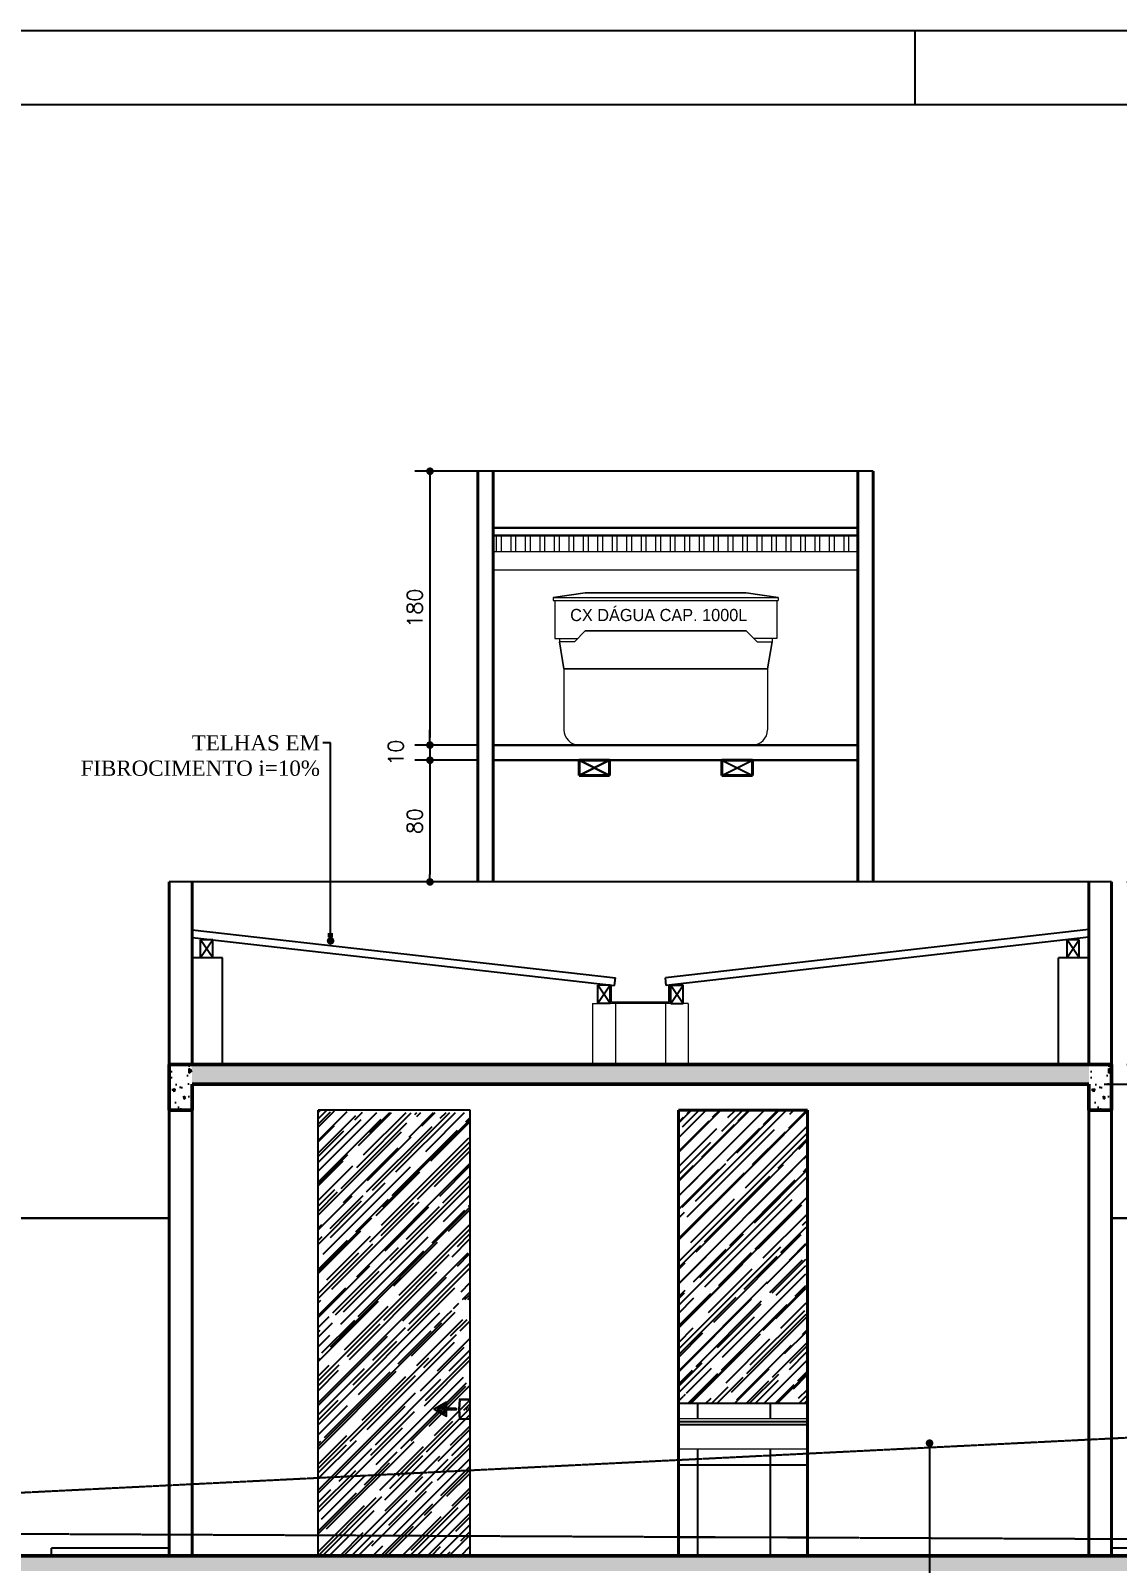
# Model space of a CAD drawing. Header units: inches. Extents: x 580771 to 691655, y 7719261 to 7829530.
# Drawn here: x 690042 to 690757, y 7727494 to 7728501 of the extents above; entities that cross this region are included whole.
import ezdxf
from ezdxf import colors
from ezdxf.entities.mleader import LeaderData, LeaderLine
from ezdxf.math import Vec2, Vec3

# ---------------------------------------------------------------- set-up
doc = ezdxf.new("R2010")
doc.units = ezdxf.units.IN
doc.header["$MEASUREMENT"] = 0
doc.header["$PDMODE"] = 2
doc.linetypes.add('HIDDEN', pattern=[0.375, 0.25, -0.125])
for name, color, linetype, lineweight in [('Fachadas - Varanda', 3, 'Continuous', 30), ('Hachura', 1, 'Continuous', 9), ('Moveis', 1, 'Continuous', 9), ('Parede Baixa', 5, 'Continuous', 50), ('Parede Corte', 4, 'Continuous', 40), ('Pilares Sub-solo', 7, 'Continuous', 70), ('Pisos', 55, 'Continuous', 5), ('Pisos Externos', 15, 'Continuous', 9), ('Portas - Janelas', 2, 'Continuous', 20)]:
    doc.layers.add(name, color=color, linetype=linetype, lineweight=lineweight)
for name, color, linetype in [('Fechamento Varanda', 3, 'Continuous'), ('Grama', 84, 'Continuous'), ('NIVEL', 2, 'Continuous'), ('P02', 2, 'Continuous'), ('Piso', 55, 'Continuous'), ('Piso Lay-out', 19, 'Continuous'), ('Portas-Cotas', 2, 'Continuous'), ('Projeção Janela - Viga', 1, 'HIDDEN'), ('Projeção perfil', 74, 'HIDDEN')]:
    doc.layers.add(name, color=color, linetype=linetype)
doc.styles.add('R80E50', font='romans.shx', dxfattribs={"height": 10})
doc.styles.add('Valéria', font='romantic.ttf', dxfattribs={"height": 10})
doc.dimstyles.new('ARQ50', dxfattribs={"dimscale": 50, "dimtxt": 10, "dimasz": 0.1, "dimexe": 0.2, "dimexo": 0.2, "dimgap": 0.1, "dimtad": 1, "dimdec": 0, "dimzin": 12, "dimdsep": 46, "dimtxsty": 'R80E50', "dimblk1": 'DOT', "dimblk2": 'DOT', "dimsah": 1, "dimcen": 0.4, "dimclrd": 15, "dimclre": 15, "dimclrt": 3, "dimadec": 0, "dimazin": 0, "dimtfac": 1, "dimtdec": 0, "dimtmove": 2, "dimatfit": 3, "dimldrblk": 'DOT', "dimfxl": 0.2, "dimtolj": 1, "dimtzin": 12, "dimarcsym": 0})

# ---------------------------------------------------------------- blocks, each defined once
blk = doc.blocks.new('A0')
at = {"color": 0}
blk.add_lwpolyline([(2.5, 1), (2.5, 83.1), (117.9, 83.1), (117.9, 1)], close=True, dxfattribs=at)
at = {"layer": 'P02'}
blk.add_lwpolyline([(0, 0), (0, 84.1), (118.9, 84.1), (118.9, 0)], close=True, dxfattribs=at)
blk.add_lwpolyline([(100.4, 84.1), (100.4, 83.1)], dxfattribs=at)
blk = doc.blocks.new('_DOT')
at = {"color": 0, "linetype": 'ByBlock'}
blk.add_line((-0.5, 0), (-1, 0), dxfattribs=at)
at = {"color": 0, "linetype": 'ByBlock', "const_width": 0.5}
blk.add_lwpolyline([(-0.25, 0, 1), (0.25, 0, 1)], format="xyb", close=True, dxfattribs=at)
blk = doc.blocks.new('*D248')
at = {"layer": 'Defpoints', "color": 0, "transparency": 16777216}
for p in [(690346.3, 7728211.5), (690304.8, 7728031.5), (690346.3, 7728031.5)]:
    blk.add_point(p, dxfattribs=at)
at = {"layer": 'NIVEL', "color": 15, "lineweight": -2, "transparency": 16777216}
for p, q in [((690336.3, 7728211.5), (690294.8, 7728211.5)), ((690304.8, 7728206.5), (690304.8, 7728036.5)), ((690336.3, 7728031.5), (690294.8, 7728031.5))]:
    blk.add_line(p, q, dxfattribs=at)
at = {"layer": 'NIVEL', "color": 15, "lineweight": -2, "transparency": 16777216, "xscale": 5, "yscale": 5, "zscale": 5}
for p, rotation in [((690304.8, 7728211.5), 90), ((690304.8, 7728031.5), 270)]:
    blk.add_blockref('_DOT', p, dxfattribs=dict(at, rotation=rotation))
at = {"layer": 'NIVEL', "color": 3, "transparency": 16777216, "insert": (690294.8, 7728121.5), "char_height": 10, "attachment_point": 5, "rotation": 90, "style": 'R80E50'}
blk.add_mtext('\\A1;180', dxfattribs=at)
blk = doc.blocks.new('*D249')
at = {"layer": 'Defpoints', "color": 0, "transparency": 16777216}
for p in [(690346.3, 7728031.5), (690304.8, 7728021.5), (690346.3, 7728021.5)]:
    blk.add_point(p, dxfattribs=at)
at = {"layer": 'NIVEL', "color": 15, "lineweight": -2, "transparency": 16777216}
for p, q in [((690304.8, 7728036.5), (690304.8, 7728041.5)), ((690336.3, 7728031.5), (690294.8, 7728031.5)), ((690304.8, 7728031.5), (690304.8, 7728021.5)), ((690336.3, 7728021.5), (690294.8, 7728021.5)), ((690304.8, 7728016.5), (690304.8, 7728011.5))]:
    blk.add_line(p, q, dxfattribs=at)
at = {"layer": 'NIVEL', "color": 15, "lineweight": -2, "transparency": 16777216, "xscale": 5, "yscale": 5, "zscale": 5}
for p, rotation in [((690304.8, 7728031.5), 270), ((690304.8, 7728021.5), 90)]:
    blk.add_blockref('_DOT', p, dxfattribs=dict(at, rotation=rotation))
at = {"layer": 'NIVEL', "color": 3, "transparency": 16777216, "insert": (690282.3, 7728026.5), "char_height": 10, "attachment_point": 5, "rotation": 90, "style": 'R80E50'}
blk.add_mtext('\\A1;10', dxfattribs=at)
blk = doc.blocks.new('*D250')
at = {"layer": 'Defpoints', "color": 0, "transparency": 16777216}
for p in [(690346.3, 7728021.5), (690304.8, 7727941.5), (690346.3, 7727941.5)]:
    blk.add_point(p, dxfattribs=at)
at = {"layer": 'NIVEL', "color": 15, "lineweight": -2, "transparency": 16777216}
for p, q in [((690336.3, 7728021.5), (690294.8, 7728021.5)), ((690304.8, 7728016.5), (690304.8, 7727946.5)), ((690336.3, 7727941.5), (690294.8, 7727941.5))]:
    blk.add_line(p, q, dxfattribs=at)
at = {"layer": 'NIVEL', "color": 15, "lineweight": -2, "transparency": 16777216, "xscale": 5, "yscale": 5, "zscale": 5}
for p, rotation in [((690304.8, 7728021.5), 90), ((690304.8, 7727941.5), 270)]:
    blk.add_blockref('_DOT', p, dxfattribs=dict(at, rotation=rotation))
at = {"layer": 'NIVEL', "color": 3, "transparency": 16777216, "insert": (690294.8, 7727981.5), "char_height": 10, "attachment_point": 5, "rotation": 90, "style": 'R80E50'}
blk.add_mtext('\\A1;80', dxfattribs=at)
blk = doc.blocks.new('*D255')
at = {"layer": 'Defpoints', "color": 0, "transparency": 16777216}
for p in [(690753.3, 7727941.5), (690753.3, 7727821.5), (690806.4, 7727821.5)]:
    blk.add_point(p, dxfattribs=at)
at = {"layer": 'NIVEL', "color": 15, "lineweight": -2, "transparency": 16777216}
for p, q in [((690763.3, 7727941.5), (690816.4, 7727941.5)), ((690806.4, 7727936.5), (690806.4, 7727826.5)), ((690763.3, 7727821.5), (690816.4, 7727821.5))]:
    blk.add_line(p, q, dxfattribs=at)
at = {"layer": 'NIVEL', "color": 15, "lineweight": -2, "transparency": 16777216, "xscale": 5, "yscale": 5, "zscale": 5}
for p, rotation in [((690806.4, 7727941.5), 90), ((690806.4, 7727821.5), 270)]:
    blk.add_blockref('_DOT', p, dxfattribs=dict(at, rotation=rotation))
at = {"layer": 'NIVEL', "color": 3, "transparency": 16777216, "insert": (690796.4, 7727881.5), "char_height": 10, "attachment_point": 5, "rotation": 90, "style": 'R80E50'}
blk.add_mtext('\\A1;120', dxfattribs=at)
blk = doc.blocks.new('*D256')
at = {"layer": 'Defpoints', "color": 0, "transparency": 16777216}
for p in [(690753.3, 7727821.5), (690738.3, 7727808.5), (690806.4, 7727808.5)]:
    blk.add_point(p, dxfattribs=at)
at = {"layer": 'NIVEL', "color": 15, "lineweight": -2, "transparency": 16777216}
for p, q in [((690806.4, 7727826.5), (690806.4, 7727831.5)), ((690763.3, 7727821.5), (690816.4, 7727821.5)), ((690806.4, 7727821.5), (690806.4, 7727808.5)), ((690748.3, 7727808.5), (690816.4, 7727808.5)), ((690806.4, 7727803.5), (690806.4, 7727798.5))]:
    blk.add_line(p, q, dxfattribs=at)
at = {"layer": 'NIVEL', "color": 15, "lineweight": -2, "transparency": 16777216, "xscale": 5, "yscale": 5, "zscale": 5}
for p, rotation in [((690806.4, 7727821.5), 270), ((690806.4, 7727808.5), 90)]:
    blk.add_blockref('_DOT', p, dxfattribs=dict(at, rotation=rotation))
at = {"layer": 'NIVEL', "color": 3, "transparency": 16777216, "insert": (690838.9, 7727815), "char_height": 10, "attachment_point": 5, "rotation": 90, "style": 'R80E50'}
blk.add_mtext('\\A1;13', dxfattribs=at)
blk = doc.blocks.new('*D257')
at = {"layer": 'Defpoints', "color": 0, "transparency": 16777216}
for p in [(690738.3, 7727808.5), (690753.3, 7727498.5), (690806.4, 7727498.5)]:
    blk.add_point(p, dxfattribs=at)
at = {"layer": 'NIVEL', "color": 15, "lineweight": -2, "transparency": 16777216}
for p, q in [((690748.3, 7727808.5), (690816.4, 7727808.5)), ((690806.4, 7727803.5), (690806.4, 7727503.5)), ((690763.3, 7727498.5), (690816.4, 7727498.5))]:
    blk.add_line(p, q, dxfattribs=at)
at = {"layer": 'NIVEL', "color": 15, "lineweight": -2, "transparency": 16777216, "xscale": 5, "yscale": 5, "zscale": 5}
for p, rotation in [((690806.4, 7727808.5), 90), ((690806.4, 7727498.5), 270)]:
    blk.add_blockref('_DOT', p, dxfattribs=dict(at, rotation=rotation))
at = {"layer": 'NIVEL', "color": 3, "transparency": 16777216, "insert": (690796.4, 7727653.5), "char_height": 10, "attachment_point": 5, "rotation": 90, "style": 'R80E50'}
blk.add_mtext('\\A1;310', dxfattribs=at)

msp = doc.modelspace()

# ---------------------------------------------------------------- hatches: boundary and pattern name
at = {"layer": 'Grama', "transparency": 33554559}
h = msp.add_hatch(dxfattribs=at)
h.set_pattern_fill('AR-RROOF', color=33, scale=0.4, angle=45)
h.set_pattern_definition([(45, (706705.511, 7717017.592), (8.621046, 22.9894557), [152.4, -20.32, 50.8, -10.16]), (45, (706711.473, 7717030.739), (-16.739197, 2.370788), [30.48, -3.3528, 60.96, -7.62]), (45, (706702.996, 7717027.2905), (32.5444482, 42.1712827), [81.28, -14.224, 40.64, -10.16])])
h.paths.add_polyline_path([(689783.583, 7727498.391), (690231.262, 7727498.528), (690231.262, 7727791.528), (690264.071, 7727789.896)])
h.paths.add_polyline_path([(690264.071, 7727789.896), (690331.071, 7727789.896), (690331.071, 7727666.896), (690323.915, 7727666.896), (690323.365, 7727660.396), (690323.915, 7727653.896), (690331.071, 7727653.896), (690331.262, 7727498.528), (689783.583, 7727498.391)])
h.paths.add_polyline_path([(690307.346, 7727660.431), (690315.41, 7727655.775), (690315.41, 7727659.855), (690321.746, 7727659.855), (690321.746, 7727661.007), (690315.41, 7727661.007), (690315.41, 7727665.086)], flags=16)
h = msp.add_hatch(dxfattribs=at)
h.set_pattern_fill('AR-RROOF', color=33, scale=0.4, angle=45)
h.set_pattern_definition([(45, (707095.085, 7716961.109), (8.621046, 22.9894557), [152.4, -20.32, 50.8, -10.16]), (45, (707101.048, 7716974.256), (-16.739197, 2.370788), [30.48, -3.3528, 60.96, -7.62]), (45, (707092.571, 7716970.808), (32.5444482, 42.1712827), [81.28, -14.224, 40.64, -10.16])])
h.paths.add_polyline_path([(690475.288, 7727603.948), (690473.247, 7727600.827), (690473.247, 7727604.907), (690470.013, 7727603.534), (690470.013, 7727604.686), (690471.837, 7727603.064), (690471.837, 7727607.144)], flags=16)
h.paths.add_polyline_path([(690468.262, 7727598.528), (690553.262, 7727598.528), (690553.262, 7727791.528), (690468.262, 7727791.528)])
h.paths.add_polyline_path([(690553.262, 7727598.528), (690553.262, 7727598.528), (690551.934, 7727685.358), (690553.262, 7727791.528)])
at = {"layer": 'Piso'}
h = msp.add_hatch(dxfattribs=at)
h.set_pattern_fill('ANSI37', color=256, scale=15, angle=45)
h.set_pattern_definition([(90, (706721.184, 7718170.967), (-47.625, 1e-14), []), (180, (706721.184, 7718170.967), (-1e-14, -47.625), [])])
h.paths.add_polyline_path([(690553.262, 7727598.528), (690553.262, 7727588.528), (690468.63, 7727588.713), (690468.262, 7727598.528)])
h = msp.add_hatch(dxfattribs=at)
h.set_pattern_fill('ANSI37', color=256, scale=15, angle=45)
h.set_pattern_definition([(90, (706721.183, 7718080.967), (-47.625, 1e-14), []), (180, (706721.183, 7718080.967), (-1e-14, -47.625), [])])
h.paths.add_polyline_path([(690553.262, 7727568.528), (690553.262, 7727498.528), (690468.63, 7727498.713), (690468.262, 7727568.528)])
at = {"layer": 'Pisos Externos'}
h = msp.add_hatch(dxfattribs=at)
h.set_pattern_fill('ANSI32', color=256, angle=45)
h.set_pattern_definition([(90, (716056.624, 7715900.494), (-9.525, 2e-15), []), (90, (716059.799, 7715903.669), (-9.525, 2e-15), [])])
h.paths.add_polyline_path([(690586.262, 7728158.528), (690586.262, 7728169.289), (690346.262, 7728169.289), (690346.262, 7728158.528)])
at = {"layer": 'Portas-Cotas'}
h = msp.add_hatch(dxfattribs=at)
h.set_pattern_fill('AR-CONC', color=256, scale=0.1, angle=45)
h.set_pattern_definition([(95, (716206.526, 7716594.8), (14.009465, 11.755338), [1.905, -20.955]), (40, (716206.526, 7716594.8), (-16.001845, 11.017673), [1.524, -16.764058]), (145.451445, (716207.693, 7716595.78), (-1.99238, 22.77301), [1.619001, -17.809024]), (91.1842, (716202.934, 7716598.392), (22.141024, 16.195341), [2.8575, -31.4325]), (141.63556, (716204.78, 7716599.74), (-0.708662, 34.282676), [2.428502, -26.71356]), (36.18415, (716202.934, 7716598.392), (-0.708662, 34.282676), [2.285997, -25.145973]), (66, (716205.628, 7716599.29), (17.951998, 3.489515), [1.905, -20.955]), (11, (716205.628, 7716599.29), (-8.653993, 17.394119), [1.524, -16.764]), (116.451445, (716207.124, 7716599.58), (9.298005, 20.883634), [1.619001, -17.808994]), (82.5, (716206.526, 7716594.7996), (-5.7605469, 6.1973414), [0, -16.5608, 0, -17.018, 0, -16.8275]), (52.5, (716206.526, 7716594.8), (-2.3589727, 11.8087), [0, -9.7028, 0, -16.1798, 0, -6.4135]), (12.5, (716202.5206, 7716590.7944), (9.9927863, 9.1826196), [0, -6.35, 0, -19.812, 0, -26.289]), (2.5, (716200.725, 7716588.998), (8.6763904, 12.2722393), [0, -8.255, 0, -13.1572, 0, -18.669])])
h.paths.add_polyline_path([(690148.262, 7727821.528), (690148.262, 7727791.528), (690133.262, 7727791.528), (690133.262, 7727821.528)])
h = msp.add_hatch(dxfattribs=at)
h.set_pattern_fill('AR-CONC', color=256, scale=0.1, angle=-45)
h.set_pattern_definition([(5, (678951.333, 7701748.99), (11.755338, -14.009465), [1.905, -20.955]), (310, (678951.333, 7701748.99), (11.017673, 16.001845), [1.524, -16.764058]), (55.451445, (678952.313, 7701747.822), (22.77301, 1.99238), [1.619001, -17.809024]), (1.1842, (678954.926, 7701752.582), (16.195341, -22.141024), [2.8575, -31.4325]), (51.63556, (678956.275, 7701750.737), (34.282676, 0.708662), [2.428502, -26.71356]), (306.18415, (678954.926, 7701752.582), (34.282676, 0.708662), [2.285997, -25.145973]), (336, (678955.824, 7701749.888), (3.489515, -17.951998), [1.905, -20.955]), (281, (678955.824, 7701749.888), (17.394119, 8.653993), [1.524, -16.764]), (26.451445, (678956.114, 7701748.392), (20.883634, -9.298005), [1.619001, -17.808994]), (352.5, (678951.3334, 7701748.9895), (6.1973414, 5.7605469), [0, -16.5608, 0, -17.018, 0, -16.8275]), (322.5, (678951.333, 7701748.9895), (11.8087, 2.3589727), [0, -9.7028, 0, -16.1798, 0, -6.4135]), (282.5, (678947.328, 7701752.995), (9.1826196, -9.9927863), [0, -6.35, 0, -19.812, 0, -26.289]), (272.5, (678945.532, 7701754.791), (12.2722393, -8.6763904), [0, -8.255, 0, -13.1572, 0, -18.669])])
h.paths.add_polyline_path([(690738.262, 7727808.528), (690148.262, 7727808.528), (690148.062, 7727822.253), (690738.262, 7727821.528)])
h = msp.add_hatch(dxfattribs=at)
h.set_pattern_fill('AR-CONC', color=256, scale=0.1, angle=45)
h.set_pattern_definition([(95, (716811.526, 7716594.8), (14.009465, 11.755338), [1.905, -20.955]), (40, (716811.526, 7716594.8), (-16.001845, 11.017673), [1.524, -16.764058]), (145.451445, (716812.693, 7716595.78), (-1.99238, 22.77301), [1.619001, -17.809024]), (91.1842, (716807.934, 7716598.392), (22.141024, 16.195341), [2.8575, -31.4325]), (141.63556, (716809.78, 7716599.74), (-0.708662, 34.282676), [2.428502, -26.71356]), (36.18415, (716807.934, 7716598.392), (-0.708662, 34.282676), [2.285997, -25.145973]), (66, (716810.628, 7716599.29), (17.951998, 3.489515), [1.905, -20.955]), (11, (716810.628, 7716599.29), (-8.653993, 17.394119), [1.524, -16.764]), (116.451445, (716812.124, 7716599.58), (9.298005, 20.883634), [1.619001, -17.808994]), (82.5, (716811.526, 7716594.7996), (-5.7605469, 6.1973414), [0, -16.5608, 0, -17.018, 0, -16.8275]), (52.5, (716811.526, 7716594.8), (-2.3589727, 11.8087), [0, -9.7028, 0, -16.1798, 0, -6.4135]), (12.5, (716807.5206, 7716590.7944), (9.9927863, 9.1826196), [0, -6.35, 0, -19.812, 0, -26.289]), (2.5, (716805.725, 7716588.998), (8.6763904, 12.2722393), [0, -8.255, 0, -13.1572, 0, -18.669])])
h.paths.add_polyline_path([(690753.262, 7727821.528), (690753.262, 7727791.528), (690738.262, 7727791.528), (690738.262, 7727821.528)])
h = msp.add_hatch(dxfattribs=at)
h.set_pattern_fill('AR-CONC', color=256, scale=0.1, angle=-45)
h.set_pattern_definition([(5, (678643.801, 7701424.351), (11.755338, -14.009465), [1.905, -20.955]), (310, (678643.801, 7701424.35), (11.017673, 16.001845), [1.524, -16.764058]), (55.451445, (678644.781, 7701423.183), (22.77301, 1.99238), [1.619001, -17.809024]), (1.1842, (678647.393, 7701427.943), (16.195341, -22.141024), [2.8575, -31.4325]), (51.63556, (678648.743, 7701426.098), (34.282676, 0.708662), [2.428502, -26.71356]), (306.18415, (678647.393, 7701427.943), (34.282676, 0.708662), [2.285997, -25.145973]), (336, (678648.291, 7701425.249), (3.489515, -17.951998), [1.905, -20.955]), (281, (678648.291, 7701425.249), (17.394119, 8.653993), [1.524, -16.764]), (26.451445, (678648.582, 7701423.753), (20.883634, -9.298005), [1.619001, -17.808994]), (352.5, (678643.8013, 7701424.351), (6.1973414, 5.7605469), [0, -16.5608, 0, -17.018, 0, -16.8275]), (322.5, (678643.801, 7701424.351), (11.8087, 2.3589727), [0, -9.7028, 0, -16.1798, 0, -6.4135]), (282.5, (678639.796, 7701428.356), (9.1826196, -9.9927863), [0, -6.35, 0, -19.812, 0, -26.289]), (272.5, (678638, 7701430.152), (12.2722393, -8.6763904), [0, -8.255, 0, -13.1572, 0, -18.669])])
h.paths.add_polyline_path([(691040.762, 7727488.528), (689840.762, 7727488.528), (689840.53, 7727497.614), (691040.762, 7727498.528)])

# ---------------------------------------------------------------- linework, layer by layer
for p, q in [((690055.762, 7727498.528), (690055.762, 7727503.528)), ((690133.262, 7727503.528), (690055.762, 7727503.528)), ((690830.762, 7727503.528), (690753.262, 7727503.528))]:
    msp.add_line(p, q)
at = {"layer": 'Fachadas - Varanda'}
for p, q in [((690586.262, 7728174.314), (690346.262, 7728174.314)), ((690586.262, 7728169.289), (690346.262, 7728169.289)), ((690586.262, 7728031.528), (690346.262, 7728031.528)), ((690586.262, 7728021.528), (690346.262, 7728021.528)), ((690133.262, 7727720.528), (689840.762, 7727720.528)), ((691040.762, 7727720.528), (690753.262, 7727720.528))]:
    msp.add_line(p, q, dxfattribs=at)
at = {"layer": 'Fechamento Varanda'}
for p, q in [((690161.858, 7727903.528), (690153.858, 7727903.528)), ((690153.858, 7727891.528), (690153.858, 7727903.528)), ((690161.858, 7727891.528), (690161.858, 7727903.528)), ((690731.925, 7727903.528), (690723.925, 7727903.528)), ((690723.925, 7727891.528), (690723.925, 7727903.528)), ((690731.925, 7727891.528), (690731.925, 7727903.528)), ((690161.858, 7727891.528), (690153.858, 7727891.528)), ((690731.925, 7727891.528), (690723.925, 7727891.528)), ((690423.262, 7727873.528), (690415.262, 7727873.528)), ((690415.262, 7727861.528), (690415.262, 7727873.528)), ((690423.262, 7727861.528), (690423.262, 7727873.528)), ((690463.262, 7727873.528), (690471.262, 7727873.528)), ((690463.262, 7727861.528), (690463.262, 7727873.528)), ((690471.262, 7727861.528), (690471.262, 7727873.528)), ((690423.262, 7727861.528), (690415.262, 7727861.528)), ((690463.262, 7727861.528), (690471.262, 7727861.528))]:
    msp.add_line(p, q, dxfattribs=at)
at = {"layer": 'Moveis'}
for p, q in [((690553.262, 7727588.528), (690468.262, 7727588.528)), ((690553.262, 7727568.528), (690468.262, 7727568.528))]:
    msp.add_line(p, q, dxfattribs=at)
at = {"layer": 'NIVEL'}
for p, q in [((690596.262, 7728211.528), (690336.262, 7728211.528)), ((690753.262, 7727941.528), (690133.262, 7727941.528)), ((690148.262, 7727910.108), (690426.81, 7727878.396)), ((690738.262, 7727910.197), (690459.654, 7727878.396)), ((690148.262, 7727905.076), (690426.244, 7727873.428)), ((690738.262, 7727905.165), (690460.221, 7727873.428)), ((690168.262, 7727891.528), (690148.262, 7727891.528)), ((690168.262, 7727821.528), (690168.262, 7727891.528)), ((690718.198, 7727821.528), (690718.198, 7727891.528)), ((690738.198, 7727891.528), (690718.198, 7727891.528)), ((690426.244, 7727873.428), (690426.81, 7727878.396)), ((690460.221, 7727873.428), (690459.654, 7727878.396)), ((690231.262, 7727498.528), (690231.262, 7727791.528)), ((690331.262, 7727791.528), (690231.262, 7727791.528)), ((690331.262, 7727498.528), (690331.262, 7727791.528)), ((690553.262, 7727598.528), (690468.262, 7727598.528)), ((690553.262, 7727586.528), (690468.262, 7727586.528)), ((690553.262, 7727584.528), (690468.262, 7727584.528))]:
    msp.add_line(p, q, dxfattribs=at)
at = {"layer": 'Parede Baixa'}
for p, q in [((690753.262, 7727821.528), (690133.262, 7727821.528)), ((690133.262, 7727821.528), (690133.262, 7727791.528)), ((690753.262, 7727821.528), (690753.262, 7727791.528)), ((690738.262, 7727808.528), (690148.262, 7727808.528)), ((690148.262, 7727808.528), (690148.262, 7727791.528)), ((690738.262, 7727808.528), (690738.262, 7727791.528)), ((690148.262, 7727791.528), (690133.262, 7727791.528)), ((690753.262, 7727791.528), (690738.262, 7727791.528)), ((691025.762, 7727498.528), (689855.762, 7727498.528))]:
    msp.add_line(p, q, dxfattribs=at)
at = {"layer": 'Parede Corte'}
for p, q in [((690336.262, 7728211.528), (690336.262, 7727941.528)), ((690346.262, 7728211.528), (690346.262, 7727941.528)), ((690586.262, 7728211.528), (690586.262, 7727941.528)), ((690596.262, 7728211.528), (690596.262, 7727941.528)), ((690402.907, 7728021.542), (690402.907, 7728011.542)), ((690422.907, 7728021.542, -9904), (690402.907, 7728021.542, -9904)), ((690496.907, 7728021.542), (690496.907, 7728011.542)), ((690516.907, 7728021.542, -9904), (690496.907, 7728021.542, -9904)), ((690402.907, 7728011.542), (690422.907, 7728011.542)), ((690496.907, 7728011.542), (690516.907, 7728011.542)), ((690133.262, 7727821.528), (690133.262, 7727941.528)), ((690148.262, 7727821.528), (690148.262, 7727941.528)), ((690738.262, 7727821.528), (690738.262, 7727941.528)), ((690753.262, 7727821.528), (690753.262, 7727941.528)), ((690133.262, 7727498.528), (690133.262, 7727791.528)), ((690148.262, 7727498.528), (690148.262, 7727791.528)), ((690468.262, 7727498.528), (690468.262, 7727791.528)), ((690553.262, 7727791.528), (690468.262, 7727791.528)), ((690553.262, 7727498.528), (690553.262, 7727791.528)), ((690738.262, 7727498.528), (690738.262, 7727791.528)), ((690753.262, 7727498.528), (690753.262, 7727791.528))]:
    msp.add_line(p, q, dxfattribs=at)
for points in [[(690422.907, 7728011.542), (690422.907, 7728011.542), (690422.907, 7728021.542), (690422.907, 7728021.542)], [(690516.907, 7728011.542), (690516.907, 7728011.542), (690516.907, 7728021.542), (690516.907, 7728021.542)]]:
    msp.add_lwpolyline(points, close=True, dxfattribs=at)
at = {"layer": 'Piso'}
for p, q in [((690422.907, 7728011.542), (690402.907, 7728021.542)), ((690422.907, 7728021.542), (690402.907, 7728011.542)), ((690402.907, 7728011.542, -9904), (690422.907, 7728021.542, -9904)), ((690402.907, 7728021.542, -9904), (690422.907, 7728011.542, -9904)), ((690496.907, 7728011.542, -9904), (690516.907, 7728021.542, -9904)), ((690496.907, 7728021.542, -9904), (690516.907, 7728011.542, -9904)), ((690161.858, 7727891.528), (690153.858, 7727903.528)), ((690161.858, 7727903.528), (690153.858, 7727891.528)), ((690731.925, 7727891.528), (690723.925, 7727903.528)), ((690731.925, 7727903.528), (690723.925, 7727891.528)), ((690423.262, 7727861.528), (690415.262, 7727873.528)), ((690423.262, 7727873.528), (690415.262, 7727861.528)), ((690463.262, 7727861.528), (690471.262, 7727873.528)), ((690463.262, 7727873.528), (690471.262, 7727861.528))]:
    msp.add_line(p, q, dxfattribs=at)
for points in [[(690315.601, 7727595.502), (690315.601, 7727599.581), (690307.537, 7727594.926), (690315.601, 7727590.27), (690315.601, 7727594.35)], [(690314.449, 7727595.502), (690314.449, 7727597.586), (690309.841, 7727594.926), (690314.449, 7727592.265), (690314.449, 7727594.35)], [(690321.937, 7727595.502), (690321.937, 7727594.35), (690313.297, 7727594.35), (690313.297, 7727595.502), (690321.937, 7727595.502)]]:
    msp.add_lwpolyline(points, dxfattribs=at)
at = {"layer": 'Pisos'}
for p, q in [((690516.907, 7728011.542), (690496.907, 7728021.542)), ((690516.907, 7728021.542), (690496.907, 7728011.542))]:
    msp.add_line(p, q, dxfattribs=at)
at = {"layer": 'Pisos Externos'}
for p, q in [((690324.106, 7727601.391), (690323.556, 7727594.891)), ((690324.412, 7727601.091), (690323.887, 7727594.891)), ((690331.262, 7727601.391), (690324.106, 7727601.391)), ((690324.439, 7727594.891), (690324.964, 7727601.091)), ((690324.964, 7727601.091), (690331.262, 7727601.091)), ((690323.556, 7727594.891), (690324.106, 7727588.391)), ((690324.412, 7727588.691), (690323.887, 7727594.891)), ((690324.106, 7727588.391), (690331.262, 7727588.391)), ((690324.964, 7727588.691), (690324.439, 7727594.891)), ((690324.964, 7727588.691), (690331.262, 7727588.691))]:
    msp.add_line(p, q, dxfattribs=at)
msp.add_circle((690329.762, 7727594.891), 1, dxfattribs=at)
at = {"layer": 'Portas - Janelas'}
for p, q in [((690586.262, 7728158.528), (690346.262, 7728158.528)), ((690586.262, 7728146.528), (690346.262, 7728146.528)), ((690385.907, 7728128.528, -9904), (690406.907, 7728131.528, -9904)), ((690406.907, 7728131.528), (690385.907, 7728128.528)), ((690406.907, 7728131.528, -9904), (690512.907, 7728131.528, -9904)), ((690512.907, 7728131.528), (690406.907, 7728131.528)), ((690533.907, 7728128.528), (690512.907, 7728131.528)), ((690512.907, 7728131.528, -9904), (690533.907, 7728128.528, -9904)), ((690385.907, 7728128.528), (690385.907, 7728126.528)), ((690385.907, 7728128.528, -9904), (690385.907, 7728126.528, -9904)), ((690385.907, 7728128.528, -9904), (690533.907, 7728128.528, -9904)), ((690385.907, 7728126.528, -9904), (690533.907, 7728126.528, -9904)), ((690386.907, 7728126.528), (690386.907, 7728101.528)), ((690386.907, 7728126.528, -9904), (690386.907, 7728101.528, -9904)), ((690532.907, 7728126.528), (690532.907, 7728101.528)), ((690532.907, 7728126.528, -9904), (690532.907, 7728101.528, -9904)), ((690533.907, 7728128.528), (690533.907, 7728126.528)), ((690533.907, 7728128.528, -9904), (690533.907, 7728126.528, -9904)), ((690386.907, 7728101.528, -9904), (690401.907, 7728101.528, -9904)), ((690386.907, 7728101.528), (690401.907, 7728101.528)), ((690389.907, 7728101.528), (690389.907, 7728099.457)), ((690389.907, 7728101.528, -9904), (690389.907, 7728099.457, -9904)), ((690399.836, 7728099.457), (690406.907, 7728106.528)), ((690399.836, 7728099.457, -9904), (690406.907, 7728106.528, -9904)), ((690406.907, 7728106.528, -9904), (690512.907, 7728106.528, -9904)), ((690512.907, 7728106.528), (690406.907, 7728106.528)), ((690519.978, 7728099.457), (690512.907, 7728106.528)), ((690519.978, 7728099.457, -9904), (690512.907, 7728106.528, -9904)), ((690532.907, 7728101.528), (690517.907, 7728101.528)), ((690532.907, 7728101.528, -9904), (690517.907, 7728101.528, -9904)), ((690529.907, 7728101.528), (690529.907, 7728099.457)), ((690529.907, 7728101.528, -9904), (690529.907, 7728099.457, -9904)), ((690399.836, 7728099.457, -9904), (690389.907, 7728099.457, -9904)), ((690392.907, 7728081.528), (690389.907, 7728099.457)), ((690389.907, 7728099.457, -9904), (690392.907, 7728081.528, -9904)), ((690399.836, 7728099.457), (690390.218, 7728099.457)), ((690519.978, 7728099.457), (690529.907, 7728099.457)), ((690519.978, 7728099.457, -9904), (690529.596, 7728099.457, -9904)), ((690529.907, 7728099.457), (690526.907, 7728081.528)), ((690526.907, 7728081.528, -9904), (690529.907, 7728099.457, -9904)), ((690392.907, 7728081.528), (690392.907, 7728041.528)), ((690392.907, 7728081.528), (690526.907, 7728081.528)), ((690392.907, 7728081.528, -9904), (690392.907, 7728041.528, -9904)), ((690526.907, 7728081.528, -9904), (690392.907, 7728081.528, -9904)), ((690526.907, 7728081.528), (690526.907, 7728041.528)), ((690526.907, 7728081.528, -9904), (690526.907, 7728041.528, -9904)), ((690424.262, 7727862.528), (690424.262, 7727873.654)), ((690462.262, 7727862.528), (690462.262, 7727873.661)), ((690411.762, 7727861.528), (690415.262, 7727861.528)), ((690411.762, 7727861.528), (690411.762, 7727821.528)), ((690463.262, 7727861.528), (690423.262, 7727861.528)), ((690462.262, 7727862.528), (690424.262, 7727862.528)), ((690426.762, 7727861.528), (690426.762, 7727821.528)), ((690459.762, 7727861.528), (690459.762, 7727821.528)), ((690474.762, 7727861.528), (690471.262, 7727861.528)), ((690474.762, 7727861.528), (690474.762, 7727821.528))]:
    msp.add_line(p, q, dxfattribs=at)
for centre, start, end in [((690402.907, 7728041.528), 180, 270), ((690402.907, 7728041.528, -9904), 180, 270), ((690516.907, 7728041.528), 270, 0), ((690516.907, 7728041.528, -9904), 270, 0)]:
    msp.add_arc(centre, 10, start, end, dxfattribs=at)
at = {"layer": 'Portas-Cotas'}
msp.add_line((690462.262, 7727862.528), (690462.262, 7727873.661), dxfattribs=at)
at = {"layer": 'Projeção Janela - Viga'}
msp.add_line((691040.762, 7727508.088), (689840.762, 7727513.654), dxfattribs=at)
at = {"layer": 'Projeção perfil'}
msp.add_lwpolyline([(689840.762, 7727530.402), (690847.468, 7727580.402), (691040.762, 7727586.032)], dxfattribs=at)

# ---------------------------------------------------------------- block references
at = {"xscale": 48.51000000000931, "yscale": 48.51000000000931, "zscale": 48.51000000000931}
msp.add_blockref('A0', (685753.267, 7724421.466), dxfattribs=at)

# ---------------------------------------------------------------- texts
at = {"layer": 'Hachura'}
msp.add_text('CX DÁGUA CAP. 1000L', height=8, dxfattribs=at).set_placement((690397.034, 7728112.984))

# ---------------------------------------------------------------- dimensions: what is measured, and where the dimension line sits
at = {"layer": 'NIVEL'}
for base, p1, p2, picture, middle in [((690304.812, 7728031.528), (690346.262, 7728211.528), (690346.262, 7728031.528), '*D248', (690294.812, 7728121.528)), ((690304.812, 7728021.528), (690346.262, 7728031.528), (690346.262, 7728021.528), '*D249', (690282.312, 7728026.528)), ((690304.812, 7727941.528), (690346.262, 7728021.528), (690346.262, 7727941.528), '*D250', (690294.812, 7727981.528)), ((690806.42, 7727821.528), (690753.262, 7727941.528), (690753.262, 7727821.528), '*D255', (690796.42, 7727881.528)), ((690806.42, 7727808.528), (690753.262, 7727821.528), (690738.262, 7727808.528), '*D256', (690838.92, 7727815.028)), ((690806.42, 7727498.528), (690738.262, 7727808.528), (690753.262, 7727498.528), '*D257', (690796.42, 7727653.528))]:
    dim = msp.add_linear_dim(base=base, p1=p1, p2=p2, angle=90, dimstyle='ARQ50', dxfattribs=at)
    dim.commit()
    dim.dimension.update_dxf_attribs({"geometry": picture, "text_midpoint": middle})

# ---------------------------------------------------------------- leaders
at = {"layer": 'Pilares Sub-solo'}
ml = msp.add_multileader_mtext('Standard', dxfattribs=at)
ml.set_content('TELHAS EM\\PFIBROCIMENTO i=10%', color=2, style='Valéria')
ml.set_leader_properties(color=15)
ml.set_arrow_properties(name='DOT')
ml.build(insert=Vec2(0, 0))
ml.multileader.update_dxf_attribs({"dogleg_length": 5, "arrow_head_size": 5})
ctx = ml.context
ctx.base_point, ctx.char_height, ctx.arrow_head_size, ctx.plane_origin = Vec3(690077.282, 7728032.86), 10, 5, Vec3(690239.418, 7727925.277)
ctx.text_align_type = 2
notes = []
notes.append((ctx, [(0, (1, 1, 0), (690239.418, 7728032.86), (-1, 0), 5, [(0, [(690239.418, 7727902.775)], 0, [])])]))
ctx.mtext.insert, ctx.mtext.alignment, ctx.mtext.flow_direction = Vec3(690232.418, 7728037.963), 3, 5
at = {"layer": 'Piso Lay-out'}
ml = msp.add_multileader_mtext('Standard', dxfattribs=at)
ml.set_content('PERFIL NATURAL DO TERRENO\\PFUNDO', color=2, style='Valéria')
ml.set_leader_properties(color=15)
ml.set_arrow_properties(name='DOT')
ml.build(insert=Vec2(0, 0))
ml.multileader.update_dxf_attribs({"dogleg_length": 5, "arrow_head_size": 5})
ctx = ml.context
ctx.base_point, ctx.char_height, ctx.arrow_head_size, ctx.plane_origin = Vec3(690638.441, 7727140.123), 10, 5, Vec3(690632.558, 7727212.79)
notes.append((ctx, [(0, (1, 1, 0), (690633.441, 7727140.123), (1, 0), 5, [(0, [(690633.441, 7727572.538)], 0, [])])]))
ctx.mtext.insert, ctx.mtext.flow_direction = Vec3(690640.441, 7727145.226), 5
for ctx, leaders in notes:
    for number, flags, end, landing, length, lines in leaders:
        leader = LeaderData()
        leader.index, (leader.has_last_leader_line, leader.has_dogleg_vector, leader.attachment_direction) = number, flags
        leader.last_leader_point, leader.dogleg_vector, leader.dogleg_length = Vec3(end), Vec3(landing), length
        for number, points, colour, breaks in lines:
            line = LeaderLine()
            line.index, line.vertices, line.color, line.breaks = number, Vec3.list(points), colors.encode_raw_color(colour), breaks
            leader.lines.append(line)
        ctx.leaders.append(leader)

doc.saveas('drawing.dxf')
